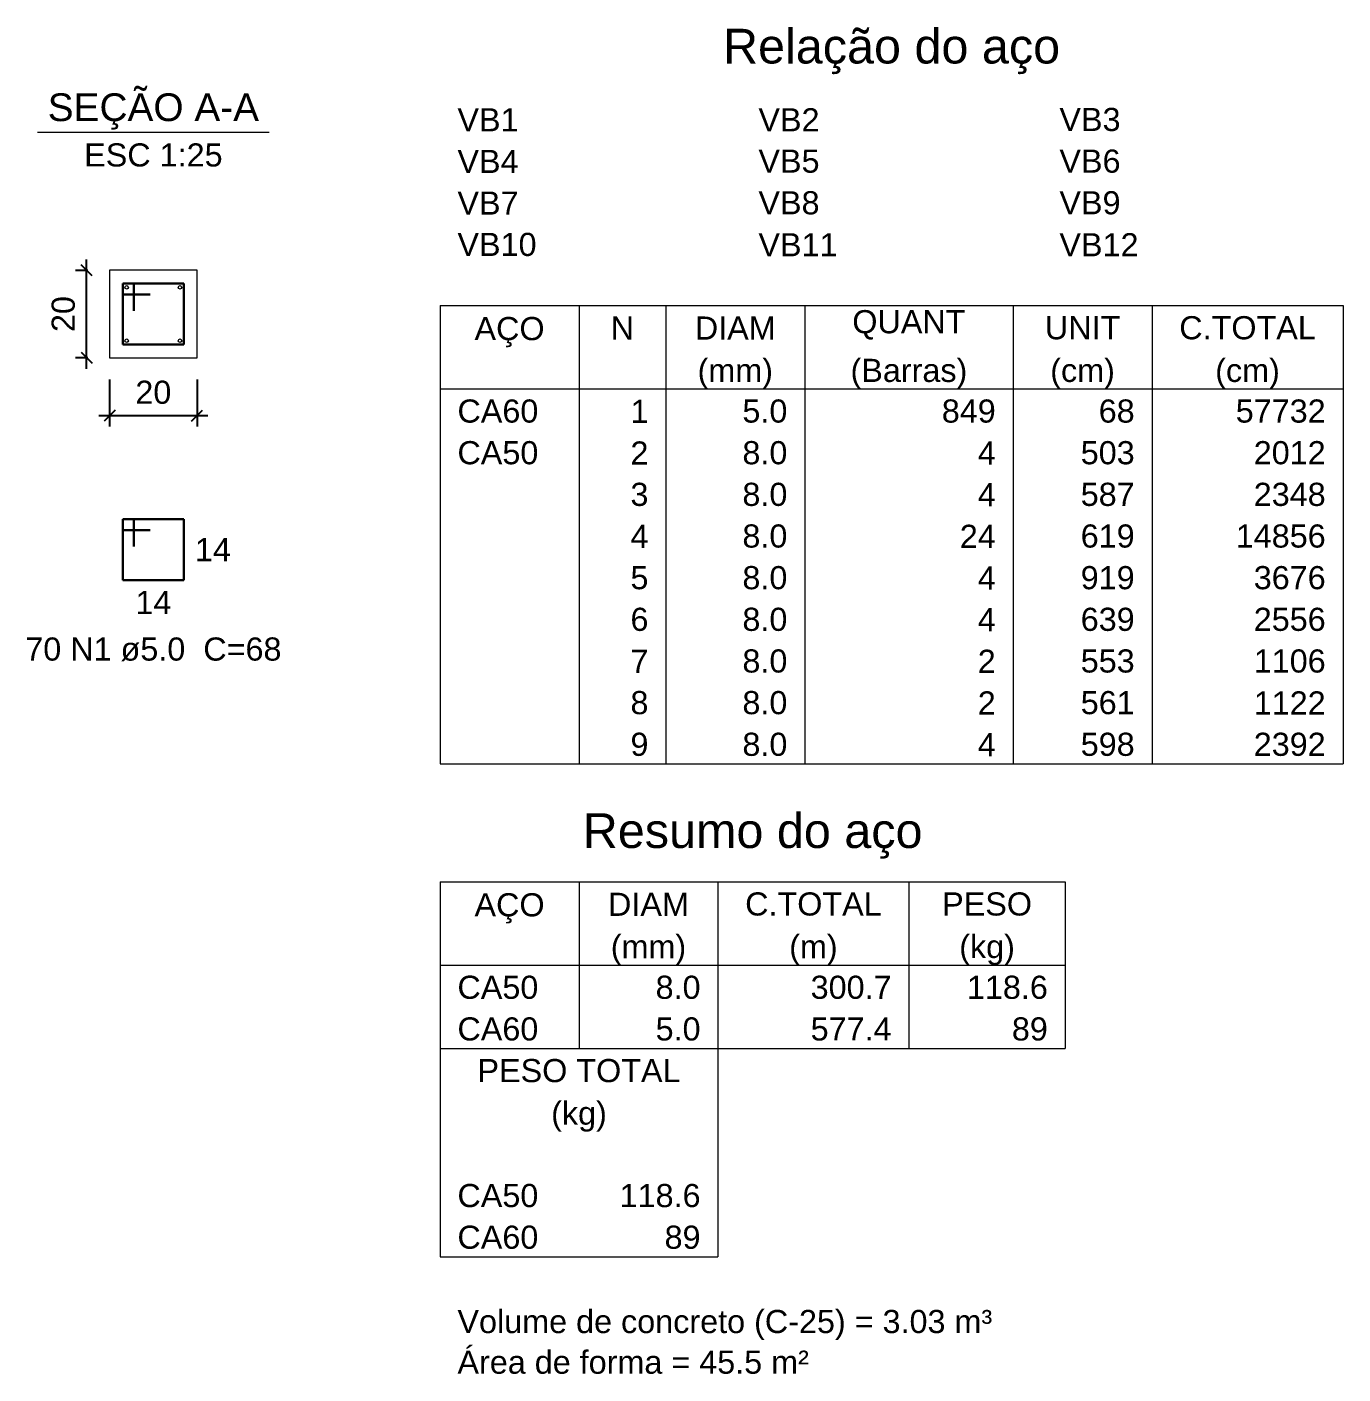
# Model space of a CAD drawing. Header units: millimetres. Extents: x 7 to 580, y -90 to 91.
# Drawn here: x 488.38 to 500.42, y 27.17 to 39.49 of the extents above; entities that cross this region are included whole.
import ezdxf

# ---------------------------------------------------------------- set-up
doc = ezdxf.new("R2010")
doc.units = ezdxf.units.MM
for name, color, linetype, lineweight in [('DT-Barras na forma', 2, 'Continuous', 30), ('DT-Barras no corte', 5, 'Continuous', 5), ('DT-Barras rebatidas', 2, 'Continuous', 30), ('DT-Cotas', 9, 'Continuous', 5), ('DT-Forma', 5, 'Continuous', 5), ('DT-Relação do aço', 9, 'Continuous', 5), ('DT-Textos', 7, 'Continuous', 5)]:
    doc.layers.add(name, color=color, linetype=linetype, lineweight=lineweight)
doc.styles.add('Arial', font='arial.ttf')
doc.styles.get("Standard").update_dxf_attribs({"font": 'arial.ttf'})
doc.dimstyles.new('UM_25.000000', dxfattribs={"dimtxt": 0.18, "dimasz": 0.1, "dimexe": 0.1, "dimexo": 0.2, "dimgap": 0, "dimtad": 1, "dimtih": 1, "dimtoh": 1, "dimdec": 1, "dimlfac": 25, "dimzin": 0, "dimdsep": 46, "dimtxsty": 'Standard', "dimblk": 'CLOSED', "dimblk1": 'CLOSED', "dimblk2": 'CLOSED', "dimcen": 0.09, "dimdle": 0.1, "dimadec": 1, "dimazin": 2, "dimtfac": 1, "dimtdec": 4, "dimtofl": 0, "dimtmove": 0, "dimatfit": 3, "dimldrblk": 'CLOSED', "dimfxl": 1, "dimtolj": 1, "dimarcsym": 0})

# ---------------------------------------------------------------- blocks, each defined once
blk = doc.blocks.new('_OBLIQUE')
at = {"color": 0, "linetype": 'ByBlock', "lineweight": -2}
blk.add_line((-0.5, -0.5), (0.5, 0.5), dxfattribs=at)
blk = doc.blocks.new('*D345')
at = {"layer": 'Defpoints', "color": 0, "transparency": 16777216}
for p in [(488.923, 37.267), (489.134, 37.267), (489.134, 36.467)]:
    blk.add_point(p, dxfattribs=at)
at = {"layer": 'DT-Cotas', "color": 0, "lineweight": -2, "transparency": 16777216}
for p, q in [((488.923, 36.367), (488.923, 37.367)), ((488.934, 37.267), (488.823, 37.267)), ((488.934, 36.467), (488.823, 36.467))]:
    blk.add_line(p, q, dxfattribs=at)
at = {"layer": 'DT-Cotas', "color": 0, "lineweight": -2, "transparency": 16777216, "xscale": 0.1, "yscale": 0.1, "zscale": 0.1}
for p, rotation in [((488.923, 37.267), 90), ((488.923, 36.467), 270)]:
    blk.add_blockref('_OBLIQUE', p, dxfattribs=dict(at, rotation=rotation))
at = {"layer": 'DT-Cotas', "transparency": 16777216, "insert": (488.711, 36.867), "char_height": 0.2118, "attachment_point": 5, "rotation": 90, "style": 'Arial'}
blk.add_mtext('\\A1;20', dxfattribs=at)
blk = doc.blocks.new('*D346')
at = {"layer": 'Defpoints', "color": 0, "transparency": 16777216}
for p in [(489.134, 36.467), (489.934, 36.467), (489.934, 35.938)]:
    blk.add_point(p, dxfattribs=at)
at = {"layer": 'DT-Cotas', "color": 0, "lineweight": -2, "transparency": 16777216}
for p, q in [((489.134, 36.267), (489.134, 35.838)), ((489.934, 36.267), (489.934, 35.838)), ((489.034, 35.938), (490.034, 35.938))]:
    blk.add_line(p, q, dxfattribs=at)
at = {"layer": 'DT-Cotas', "color": 0, "lineweight": -2, "transparency": 16777216, "xscale": 0.1, "yscale": 0.1, "zscale": 0.1, "rotation": 180}
blk.add_blockref('_OBLIQUE', (489.134, 35.938), dxfattribs=at)
at = {"layer": 'DT-Cotas', "color": 0, "lineweight": -2, "transparency": 16777216, "xscale": 0.1, "yscale": 0.1, "zscale": 0.1}
blk.add_blockref('_OBLIQUE', (489.934, 35.938), dxfattribs=at)
at = {"layer": 'DT-Cotas', "transparency": 16777216, "insert": (489.534, 36.15), "char_height": 0.2118, "attachment_point": 5, "rotation": 0.0057, "style": 'Arial'}
blk.add_mtext('\\A1;20', dxfattribs=at)

msp = doc.modelspace()

# ---------------------------------------------------------------- linework, layer by layer
at = {"layer": 'DT-Barras na forma'}
for p, q in [((489.3545, 37.1473), (489.2545, 37.1473)), ((489.2545, 37.1473), (489.2545, 36.5873)), ((489.8145, 37.1473), (489.2545, 37.1473)), ((489.2545, 37.1473), (489.2545, 37.0473)), ((489.3545, 36.8973), (489.3545, 37.1473)), ((489.8145, 36.5873), (489.8145, 37.1473)), ((489.2545, 37.0473), (489.5045, 37.0473)), ((489.2545, 36.5873), (489.8145, 36.5873))]:
    msp.add_line(p, q, dxfattribs=at)
at = {"layer": 'DT-Barras no corte'}
for centre in [(489.2905, 37.1113), (489.7785, 37.1113), (489.2905, 36.6233), (489.7785, 36.6233)]:
    msp.add_circle(centre, 0.016, dxfattribs=at)
at = {"layer": 'DT-Barras rebatidas'}
for p, q in [((489.3545, 34.9906), (489.2545, 34.9906)), ((489.2545, 34.9906), (489.2545, 34.4306)), ((489.8145, 34.9906), (489.2545, 34.9906)), ((489.2545, 34.9906), (489.2545, 34.8906)), ((489.3545, 34.7406), (489.3545, 34.9906)), ((489.8145, 34.4306), (489.8145, 34.9906)), ((489.2545, 34.8906), (489.5045, 34.8906)), ((489.2545, 34.4306), (489.8145, 34.4306))]:
    msp.add_line(p, q, dxfattribs=at)
at = {"layer": 'DT-Forma'}
for p, q in [((489.9345, 37.2673), (489.1345, 37.2673)), ((489.1345, 37.2673), (489.1345, 36.4673)), ((489.9345, 36.4673), (489.9345, 37.2673)), ((489.1345, 36.4673), (489.9345, 36.4673))]:
    msp.add_line(p, q, dxfattribs=at)
at = {"layer": 'DT-Relação do aço', "linetype": 'Continuous'}
for p, q in [((492.1572, 36.9444), (500.4174, 36.9444)), ((492.1572, 36.9444), (492.1572, 36.1819)), ((493.428, 36.9444), (493.428, 36.1819)), ((494.2222, 36.9444), (494.2222, 36.1819)), ((495.493, 36.9444), (495.493, 36.1819)), ((497.3992, 36.9444), (497.3992, 36.1819)), ((498.67, 36.9444), (498.67, 36.1819)), ((500.4174, 36.9444), (500.4174, 36.1819)), ((492.1572, 36.1819), (500.4174, 36.1819)), ((492.1572, 36.1819), (492.1572, 32.7507)), ((493.428, 36.1819), (493.428, 32.7507)), ((494.2222, 36.1819), (494.2222, 32.7507)), ((495.493, 36.1819), (495.493, 32.7507)), ((497.3992, 36.1819), (497.3992, 32.7507)), ((498.67, 36.1819), (498.67, 32.7507)), ((500.4174, 36.1819), (500.4174, 32.7507)), ((492.1572, 32.7507), (500.4174, 32.7507)), ((492.1572, 31.6706), (497.8758, 31.6706)), ((492.1572, 31.6706), (492.1572, 30.9081)), ((493.428, 31.6706), (493.428, 30.9081)), ((494.6988, 31.6706), (494.6988, 30.9081)), ((496.4461, 31.6706), (496.4461, 30.9081)), ((497.8758, 31.6706), (497.8758, 30.9081)), ((492.1572, 30.9081), (497.8758, 30.9081)), ((492.1572, 30.9081), (492.1572, 30.1456)), ((493.428, 30.9081), (493.428, 30.1456)), ((494.6988, 30.9081), (494.6988, 30.1456)), ((496.4461, 30.9081), (496.4461, 30.1456)), ((497.8758, 30.9081), (497.8758, 30.1456)), ((492.1572, 30.1456), (497.8758, 30.1456)), ((492.1572, 30.1456), (492.1572, 29.0019)), ((494.6988, 30.1456), (494.6988, 29.0019)), ((492.1572, 29.0019), (492.1572, 28.2394)), ((494.6988, 29.0019), (494.6988, 28.2394)), ((492.1572, 28.2394), (494.6988, 28.2394))]:
    msp.add_line(p, q, dxfattribs=at)
at = {"layer": 'DT-Textos'}
msp.add_line((488.4755, 38.5322), (490.5935, 38.5322), dxfattribs=at)

# ---------------------------------------------------------------- texts
at = {"layer": 'DT-Barras rebatidas', "color": 7, "char_height": 0.2118, "line_spacing_factor": 0.9, "style": 'Arial'}
for s, insert, width, attachment_point in [('14', (489.9146, 34.8165), 0.90832, 1), ('14', (489.5345, 34.3333), 0.90832, 2), ('70 N1 ø5.0  C=68', (489.5345, 33.6896), 4.06656, 8)]:
    msp.add_mtext(s, dxfattribs=dict(at, insert=insert, width=width, attachment_point=attachment_point))
at = {"layer": 'DT-Relação do aço', "color": 7, "line_spacing_factor": 0.9, "style": 'Arial'}
for s, insert, char_height, width, attachment_point in [('Relação do aço', (496.2873, 39.0624), 0.3177, 5.33736, 8), ('VB1', (492.316, 38.5392), 0.2118, 0.76248, 7), ('VB2', (495.0694, 38.5392), 0.2118, 0.76248, 7), ('VB3', (497.8228, 38.5392), 0.2118, 0.76248, 7), ('VB4', (492.316, 38.158), 0.2118, 0.76248, 7), ('VB5', (495.0694, 38.158), 0.2118, 0.76248, 7), ('VB6', (497.8228, 38.158), 0.2118, 0.76248, 7), ('VB7', (492.316, 37.7768), 0.2118, 0.76248, 7), ('VB8', (495.0694, 37.7768), 0.2118, 0.76248, 7), ('VB9', (497.8228, 37.7768), 0.2118, 0.76248, 7), ('VB10', (492.316, 37.3955), 0.2118, 1.01664, 7), ('VB11', (495.0694, 37.3955), 0.2118, 1.01664, 7), ('VB12', (497.8228, 37.3955), 0.2118, 1.01664, 7), ('QUANT', (496.4461, 36.633), 0.2118, 1.2708, 8), ('AÇO', (492.7926, 36.5631), 0.2118, 0.76248, 8), ('N', (493.8251, 36.633), 0.2118, 0.25416, 8), ('DIAM', (494.8576, 36.633), 0.2118, 1.01664, 8), ('UNIT', (498.0346, 36.633), 0.2118, 1.01664, 8), ('C.TOTAL', (499.5437, 36.633), 0.2118, 1.77912, 8), ('(mm)', (494.8576, 36.1819), 0.2118, 1.01664, 8), ('(Barras)', (496.4461, 36.1819), 0.2118, 2.03328, 8), ('(cm)', (498.0346, 36.1819), 0.2118, 1.01664, 8), ('(cm)', (499.5437, 36.1819), 0.2118, 1.01664, 8), ('CA60', (492.316, 35.8706), 0.2118, 1.01664, 7), ('1', (494.0634, 35.8706), 0.2118, 0.25416, 9), ('5.0', (495.3342, 35.8706), 0.2118, 0.76248, 9), ('849', (497.2404, 35.8706), 0.2118, 0.76248, 9), ('68', (498.5112, 35.8706), 0.2118, 0.50832, 9), ('57732', (500.2585, 35.8706), 0.2118, 1.2708, 9), ('CA50', (492.316, 35.4893), 0.2118, 1.01664, 7), ('2', (494.0634, 35.4893), 0.2118, 0.25416, 9), ('8.0', (495.3342, 35.4893), 0.2118, 0.76248, 9), ('4', (497.2404, 35.4893), 0.2118, 0.25416, 9), ('503', (498.5112, 35.4893), 0.2118, 0.76248, 9), ('2012', (500.2585, 35.4893), 0.2118, 1.01664, 9), ('3', (494.0634, 35.1081), 0.2118, 0.25416, 9), ('8.0', (495.3342, 35.1081), 0.2118, 0.76248, 9), ('4', (497.2404, 35.1081), 0.2118, 0.25416, 9), ('587', (498.5112, 35.1081), 0.2118, 0.76248, 9), ('2348', (500.2585, 35.1081), 0.2118, 1.01664, 9), ('4', (494.0634, 34.7268), 0.2118, 0.25416, 9), ('8.0', (495.3342, 34.7268), 0.2118, 0.76248, 9), ('24', (497.2404, 34.7268), 0.2118, 0.50832, 9), ('619', (498.5112, 34.7268), 0.2118, 0.76248, 9), ('14856', (500.2585, 34.7268), 0.2118, 1.2708, 9), ('5', (494.0634, 34.3456), 0.2118, 0.25416, 9), ('8.0', (495.3342, 34.3456), 0.2118, 0.76248, 9), ('4', (497.2404, 34.3456), 0.2118, 0.25416, 9), ('919', (498.5112, 34.3456), 0.2118, 0.76248, 9), ('3676', (500.2585, 34.3456), 0.2118, 1.01664, 9), ('6', (494.0634, 33.9644), 0.2118, 0.25416, 9), ('8.0', (495.3342, 33.9644), 0.2118, 0.76248, 9), ('4', (497.2404, 33.9644), 0.2118, 0.25416, 9), ('639', (498.5112, 33.9644), 0.2118, 0.76248, 9), ('2556', (500.2585, 33.9644), 0.2118, 1.01664, 9), ('7', (494.0634, 33.5831), 0.2118, 0.25416, 9), ('8.0', (495.3342, 33.5831), 0.2118, 0.76248, 9), ('2', (497.2404, 33.5831), 0.2118, 0.25416, 9), ('553', (498.5112, 33.5831), 0.2118, 0.76248, 9), ('1106', (500.2585, 33.5831), 0.2118, 1.01664, 9), ('8', (494.0634, 33.2019), 0.2118, 0.25416, 9), ('8.0', (495.3342, 33.2019), 0.2118, 0.76248, 9), ('2', (497.2404, 33.2019), 0.2118, 0.25416, 9), ('561', (498.5112, 33.2019), 0.2118, 0.76248, 9), ('1122', (500.2585, 33.2019), 0.2118, 1.01664, 9), ('9', (494.0634, 32.8206), 0.2118, 0.25416, 9), ('8.0', (495.3342, 32.8206), 0.2118, 0.76248, 9), ('4', (497.2404, 32.8206), 0.2118, 0.25416, 9), ('598', (498.5112, 32.8206), 0.2118, 0.76248, 9), ('2392', (500.2585, 32.8206), 0.2118, 1.01664, 9), ('Resumo do aço', (495.0165, 31.8824), 0.3177, 4.95612, 8), ('AÇO', (492.7926, 31.2893), 0.2118, 0.76248, 8), ('DIAM', (494.0634, 31.3592), 0.2118, 1.01664, 8), ('C.TOTAL', (495.5725, 31.3592), 0.2118, 1.77912, 8), ('PESO', (497.161, 31.3592), 0.2118, 1.01664, 8), ('(mm)', (494.0634, 30.9081), 0.2118, 1.01664, 8), ('(m)', (495.5725, 30.9081), 0.2118, 0.76248, 8), ('(kg)', (497.161, 30.9081), 0.2118, 1.01664, 8), ('CA50', (492.316, 30.5967), 0.2118, 1.01664, 7), ('8.0', (494.5399, 30.5967), 0.2118, 0.76248, 9), ('300.7', (496.2873, 30.5967), 0.2118, 1.2708, 9), ('118.6', (497.7169, 30.5967), 0.2118, 1.2708, 9), ('CA60', (492.316, 30.2155), 0.2118, 1.01664, 7), ('5.0', (494.5399, 30.2155), 0.2118, 0.76248, 9), ('577.4', (496.2873, 30.2155), 0.2118, 1.2708, 9), ('89', (497.7169, 30.2155), 0.2118, 0.50832, 9), ('PESO TOTAL', (493.428, 29.8343), 0.2118, 2.5416, 8), ('(kg)', (493.428, 29.3831), 0.2118, 1.01664, 8), ('CA50', (492.316, 28.6905), 0.2118, 1.01664, 7), ('118.6', (494.5399, 28.6905), 0.2118, 1.2708, 9), ('CA60', (492.316, 28.3093), 0.2118, 1.01664, 7), ('89', (494.5399, 28.3093), 0.2118, 0.50832, 9), ('Volume de concreto (C-25) = 3.03 m³', (492.316, 27.4769), 0.2118, 8.8956, 7), ('Área de forma = 45.5 m²', (492.316, 27.1656), 0.2118, 5.84568, 7)]:
    msp.add_mtext(s, dxfattribs=dict(at, insert=insert, char_height=char_height, width=width, attachment_point=attachment_point))
at = {"layer": 'DT-Textos', "attachment_point": 8, "line_spacing_factor": 0.798, "style": 'Arial'}
for s, insert, char_height, width in [('SEÇÃO A-A', (489.5345, 38.5547), 0.25416, 2.744928), ('ESC 1:25', (489.5345, 38.2146), 0.2118, 2.03328)]:
    msp.add_mtext(s, dxfattribs=dict(at, insert=insert, char_height=char_height, width=width))

# ---------------------------------------------------------------- dimensions: what is measured, and where the dimension line sits
at = {"layer": 'DT-Cotas'}
dim = msp.add_linear_dim(base=(488.9227, 37.2673), p1=(489.1345, 36.4673), p2=(489.1345, 37.2673), angle=90, dimstyle='UM_25.000000', override={"dimtxt": 0.2118, "dimasz": 0.1, "dimexe": 0.1, "dimexo": 0.2, "dimtad": 1, "dimtih": 0, "dimtoh": 0, "dimdec": 1, "dimlfac": 25, "dimzin": 8, "dimtxsty": 'Arial', "dimblk": 'OBLIQUE', "dimblk1": 'OBLIQUE', "dimblk2": 'OBLIQUE', "dimsah": 1, "dimdle": 0.1, "dimse1": 0, "dimse2": 0, "dimclrt": 256, "dimadec": 1, "dimazin": 3, "dimtmove": 2, "dimldrblk": 'OBLIQUE'}, dxfattribs=at)
dim.commit()
dim.dimension.update_dxf_attribs({"geometry": '*D345', "text_midpoint": (488.7109, 36.8673), "dimtype": 160, "text_rotation": 90})
dim = msp.add_linear_dim(base=(489.9345, 35.9378), p1=(489.1345, 36.4673), p2=(489.9345, 36.4673), dimstyle='UM_25.000000', override={"dimtxt": 0.2118, "dimasz": 0.1, "dimexe": 0.1, "dimexo": 0.2, "dimtad": 1, "dimtih": 0, "dimtoh": 0, "dimdec": 1, "dimlfac": 25, "dimzin": 8, "dimtxsty": 'Arial', "dimblk": 'OBLIQUE', "dimblk1": 'OBLIQUE', "dimblk2": 'OBLIQUE', "dimsah": 1, "dimdle": 0.1, "dimse1": 0, "dimse2": 0, "dimclrt": 256, "dimadec": 1, "dimazin": 3, "dimtmove": 2, "dimldrblk": 'OBLIQUE'}, dxfattribs=at)
dim.commit()
dim.dimension.update_dxf_attribs({"geometry": '*D346', "text_midpoint": (489.5345, 36.1496), "dimtype": 160, "text_rotation": 0.00573})

doc.saveas('drawing.dxf')
